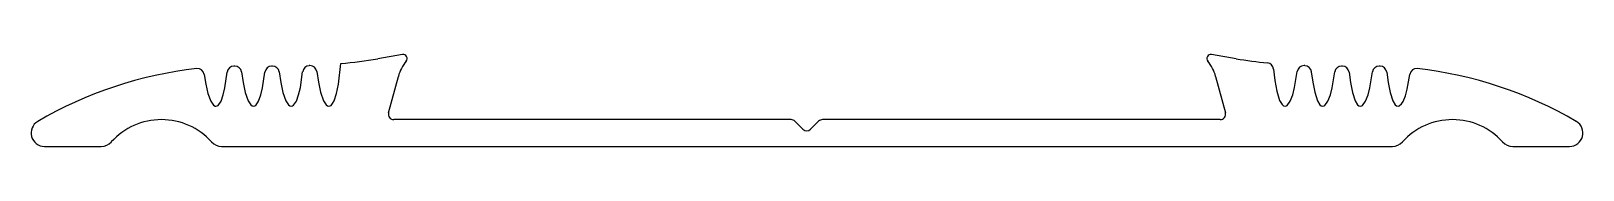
# Model space of a CAD drawing. Extents: x 1247 to 1304.7, y 362.8 to 366.2.
import ezdxf

# ---------------------------------------------------------------- set-up
doc = ezdxf.new("R2010")
doc.units = 0
doc.layers.get('0').update_dxf_attribs({"linetype": 'CONTINUOUS'})

msp = doc.modelspace()

# ---------------------------------------------------------------- linework, layer by layer
at = {"color": 7}
for p, q in [((1257.409, 365.806), (1257.382, 365.805)), ((1260.854, 366.217), (1259.937, 366.064)), ((1291.849, 366.064), (1290.932, 366.217)), ((1294.404, 365.805), (1294.377, 365.806)), ((1254.616, 365.789), (1254.585, 365.788)), ((1256.021, 365.792), (1255.99, 365.792)), ((1260.336, 364.043), (1260.7, 365.403)), ((1291.086, 365.403), (1291.451, 364.043)), ((1295.796, 365.792), (1295.765, 365.792)), ((1297.202, 365.788), (1297.17, 365.789)), ((1275.3, 363.792), (1260.529, 363.792)), ((1275.741, 363.433), (1275.441, 363.733)), ((1276.324, 363.733), (1276.024, 363.433)), ((1291.257, 363.792), (1276.466, 363.792)), ((1247.545, 362.792), (1249.657, 362.792)), ((1254.129, 362.792), (1265.893, 362.792)), ((1265.893, 362.792), (1285.893, 362.792)), ((1285.893, 362.792), (1297.657, 362.792)), ((1302.129, 362.792), (1304.242, 362.792))]:
    msp.add_line(p, q, dxfattribs=at)
for points in [[(1258.119, 364.292), (1258.166, 364.303), (1258.197, 364.323), (1258.255, 364.389), (1258.313, 364.493), (1258.407, 364.768), (1258.481, 365.116), (1258.568, 365.884)], [(1253.48, 365.481), (1253.54, 365.112), (1253.62, 364.766), (1253.729, 364.474), (1253.829, 364.331), (1253.885, 364.297), (1253.919, 364.292)], [(1253.919, 364.292), (1253.967, 364.304), (1253.998, 364.324), (1254.107, 364.481), (1254.192, 364.712), (1254.255, 364.978), (1254.341, 365.564)], [(1254.869, 365.569), (1254.928, 365.175), (1255.01, 364.804), (1255.121, 364.49), (1255.214, 364.347), (1255.265, 364.306), (1255.319, 364.292)], [(1255.319, 364.292), (1255.367, 364.304), (1255.398, 364.324), (1255.507, 364.481), (1255.592, 364.713), (1255.656, 364.98), (1255.741, 365.567)], [(1256.269, 365.572), (1256.328, 365.177), (1256.41, 364.805), (1256.521, 364.49), (1256.613, 364.347), (1256.665, 364.306), (1256.719, 364.292)], [(1256.719, 364.292), (1256.767, 364.304), (1256.799, 364.325), (1256.908, 364.483), (1256.993, 364.718), (1257.057, 364.987), (1257.143, 365.58)], [(1257.667, 365.586), (1257.726, 365.187), (1257.808, 364.811), (1257.92, 364.493), (1258.013, 364.347), (1258.064, 364.306), (1258.119, 364.292)], [(1293.234, 365.679), (1293.283, 365.254), (1293.358, 364.853), (1293.465, 364.511), (1293.558, 364.354), (1293.61, 364.308), (1293.667, 364.292)], [(1293.667, 364.292), (1293.715, 364.303), (1293.747, 364.323), (1293.861, 364.482), (1293.951, 364.717), (1294.021, 364.988), (1294.119, 365.586)], [(1294.643, 365.58), (1294.694, 365.184), (1294.768, 364.811), (1294.873, 364.494), (1294.962, 364.349), (1295.013, 364.307), (1295.067, 364.292)], [(1295.067, 364.292), (1295.115, 364.303), (1295.147, 364.323), (1295.26, 364.479), (1295.35, 364.712), (1295.419, 364.98), (1295.517, 365.572)], [(1296.045, 365.567), (1296.096, 365.175), (1296.17, 364.805), (1296.274, 364.492), (1296.363, 364.348), (1296.413, 364.307), (1296.467, 364.292)], [(1296.467, 364.292), (1296.515, 364.303), (1296.547, 364.323), (1296.66, 364.479), (1296.75, 364.712), (1296.819, 364.979), (1296.917, 365.569)], [(1297.445, 365.564), (1297.496, 365.173), (1297.57, 364.804), (1297.674, 364.491), (1297.763, 364.348), (1297.813, 364.307), (1297.867, 364.292)], [(1297.867, 364.292), (1297.913, 364.302), (1298.001, 364.381), (1298.053, 364.465), (1298.14, 364.681), (1298.208, 364.93), (1298.306, 365.481)]]:
    msp.add_lwpolyline(points, dxfattribs=at)
for centre, radius, start, end in [((1257.392, 365.555), 0.25, 92.13252, 174.21893), ((1257.419, 365.556), 0.25, 6.88898, 92.14311), ((1256.648, 385.795), 20.003, 275.50752, 279.46199), ((1262.158, 365.011), 1.51, 140.39924, 164.91926), ((1260.878, 366.068), 0.15, 320.67471, 99.10611), ((1290.908, 366.068), 0.15, 80.89392, 219.32526), ((1289.628, 365.011), 1.51, 15.08074, 39.60077), ((1295.138, 385.794), 20.002, 260.53788, 263.89845), ((1292.985, 365.656), 0.25, 5.13176, 83.87366), ((1294.367, 365.556), 0.25, 87.85689, 173.11104), ((1294.395, 365.555), 0.25, 5.78108, 87.86749), ((1254.893, 350.791), 15, 96.46362, 120.45025), ((1253.232, 365.448), 0.25, 7.63208, 96.41893), ((1254.59, 365.538), 0.25, 91.21054, 174.10543), ((1254.621, 365.539), 0.25, 6.99922, 91.02258), ((1255.99, 365.541), 0.25, 90.03436, 174.12499), ((1256.021, 365.541), 0.25, 6.98068, 89.96776), ((1295.766, 365.541), 0.25, 90.03223, 173.01932), ((1295.796, 365.541), 0.25, 5.87503, 89.96565), ((1297.165, 365.539), 0.25, 88.97742, 173.00077), ((1297.196, 365.538), 0.25, 5.89459, 88.78947), ((1298.554, 365.448), 0.25, 83.58109, 172.36794), ((1296.893, 350.791), 15, 59.54976, 83.53638), ((1247.545, 363.292), 0.5, 120.44787, 270.00245), ((1251.893, 361.291), 2.5, 90.00225, 138.18743), ((1251.893, 361.291), 2.5, 41.81257, 89.99775), ((1260.529, 363.992), 0.2, 165.09834, 269.90166), ((1275.298, 363.587), 0.204, 45.47514, 89.52485), ((1276.467, 363.587), 0.204, 90.47515, 134.52487), ((1291.257, 363.992), 0.2, 270.09834, 14.90167), ((1299.893, 361.291), 2.5, 90.00226, 138.18743), ((1299.893, 361.291), 2.5, 41.81257, 89.99775), ((1304.242, 363.292), 0.5, 269.99755, 59.55214), ((1249.652, 363.303), 0.512, 270.58, 317.60969), ((1254.134, 363.303), 0.512, 222.39032, 269.42), ((1275.883, 363.575), 0.2, 225.0474, 314.95261), ((1297.652, 363.303), 0.512, 270.58, 317.60968), ((1302.134, 363.303), 0.512, 222.39031, 269.42)]:
    msp.add_arc(centre, radius, start, end, dxfattribs=at)

doc.saveas('drawing.dxf')
